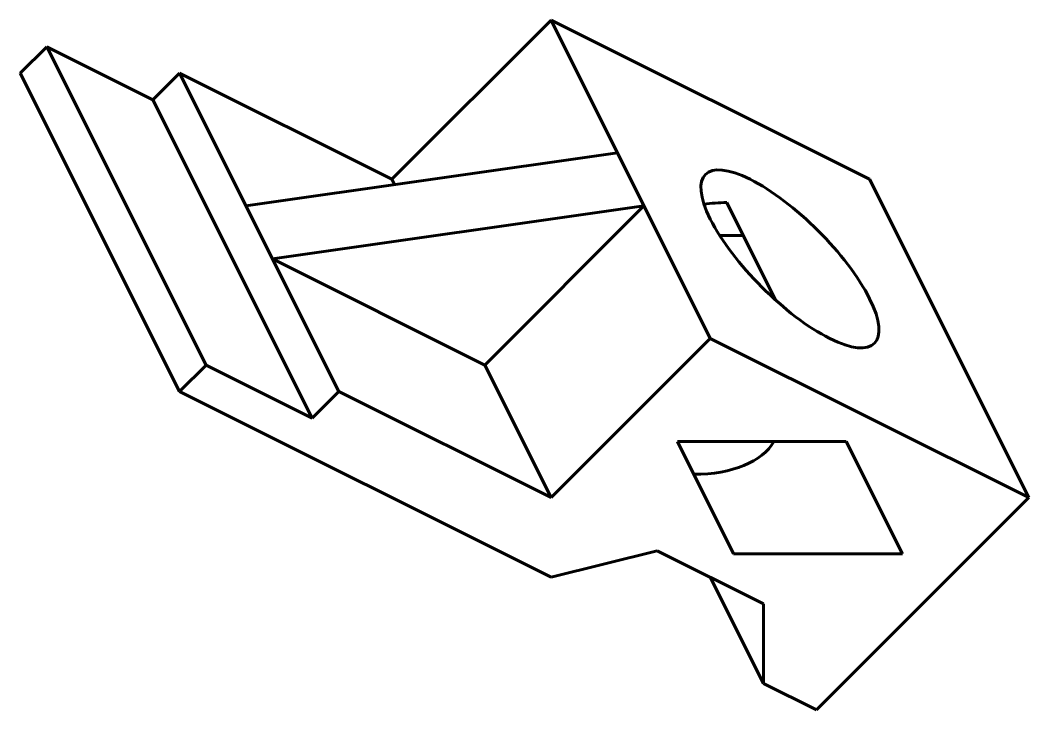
# Model space of a CAD drawing. Header units: millimetres. Extents: x 175 to 302, y -73 to 14.
import ezdxf

# ---------------------------------------------------------------- set-up
doc = ezdxf.new("R2010")
doc.units = ezdxf.units.MM
doc.layers.add('PV-21B', color=7, linetype='Continuous', lineweight=60)

# ---------------------------------------------------------------- blocks, each defined once
blk = doc.blocks.new('*U12')
at = {"layer": 'PV-21B'}
for p, q in [((222, -6.11, 215.89), (242, 13.89, 255.89)), ((242, 13.89, 255.89), (282, -6.11, 275.89)), ((262, -26.11, 235.89), (242, 13.89, 255.89)), ((175.33, 7.22, 182.55), (178.67, 10.55, 189.22)), ((178.67, 10.55, 189.22), (192, 3.89, 195.89)), ((198.67, -29.45, 169.22), (178.67, 10.55, 189.22)), ((195.33, -32.78, 162.55), (175.33, 7.22, 182.55)), ((192, 3.89, 195.89), (195.33, 7.22, 202.55)), ((195.33, 7.22, 202.55), (222, -6.11, 215.89)), ((215.33, -32.78, 182.55), (195.33, 7.22, 202.55)), ((212, -36.11, 175.89), (192, 3.89, 195.89)), ((203.67, -9.45, 194.22), (250.33, -2.78, 247.55)), ((250.33, -2.78, 247.55), (253.67, -9.45, 244.22)), ((222.33, -6.78, 215.55), (222, -6.11, 215.89)), ((302, -46.11, 255.89), (282, -6.11, 275.89)), ((203.67, -9.45, 194.22), (207, -16.11, 190.89)), ((207, -16.11, 190.89), (253.67, -9.45, 244.22)), ((233.67, -29.45, 204.22), (253.67, -9.45, 244.22)), ((270.19, -21.29, 248.91), (264.07, -9.04, 255.03)), ((263.18, -13.18, 250), (266.14, -13.18, 252.96)), ((207, -16.11, 190.89), (233.67, -29.45, 204.22)), ((262, -26.11, 235.89), (242, -46.11, 195.89)), ((302, -46.11, 255.89), (262, -26.11, 235.89)), ((198.67, -29.45, 169.22), (195.33, -32.78, 162.55)), ((212, -36.11, 175.89), (198.67, -29.45, 169.22)), ((242, -46.11, 195.89), (233.67, -29.45, 204.22)), ((195.33, -32.78, 162.55), (242, -56.11, 185.89)), ((215.33, -32.78, 182.55), (212, -36.11, 175.89)), ((242, -46.11, 195.89), (215.33, -32.78, 182.55)), ((257.86, -39.04, 218.82), (279.07, -39.04, 240.03)), ((264.93, -53.18, 211.74), (257.86, -39.04, 218.82)), ((279.07, -39.04, 240.03), (286.14, -53.18, 232.96)), ((275.33, -72.78, 202.55), (302, -46.11, 255.89)), ((242, -56.11, 185.89), (255.33, -52.78, 202.55)), ((255.33, -52.78, 202.55), (268.67, -59.45, 209.22)), ((286.14, -53.18, 232.96), (264.93, -53.18, 211.74)), ((268.67, -69.45, 199.22), (262, -56.11, 205.89)), ((268.67, -59.45, 209.22), (268.67, -69.45, 199.22)), ((268.67, -69.45, 199.22), (275.33, -72.78, 202.55))]:
    blk.add_line(p, q, dxfattribs=at)
at = {"layer": 'PV-21B', "extrusion": (0.57735, 0.57735, -0.57735)}
for centre, major_axis, start_param, end_param in [((272, -16.11, 255.89), (-10.61, 10.61), -3.926991, 2.356194), ((254.93, -33.18, 221.74), (-15, 0, -15), 3.767443, 4.712389)]:
    blk.add_ellipse(centre, major_axis=major_axis, ratio=0.57735, start_param=start_param, end_param=end_param, dxfattribs=at)
at = {"layer": 'PV-21B', "extrusion": (-0.57735, -0.57735, 0.57735)}
blk.add_ellipse((269.07, -19.04, 250.03), major_axis=(-15, 0, -15), ratio=0.57735, start_param=-1.570796, end_param=-1.372213, dxfattribs=at)

msp = doc.modelspace()

# ---------------------------------------------------------------- block references
at = {"layer": 'PV-21B'}
msp.add_blockref('*U12', (0, 0), dxfattribs=at)

doc.saveas('drawing.dxf')
